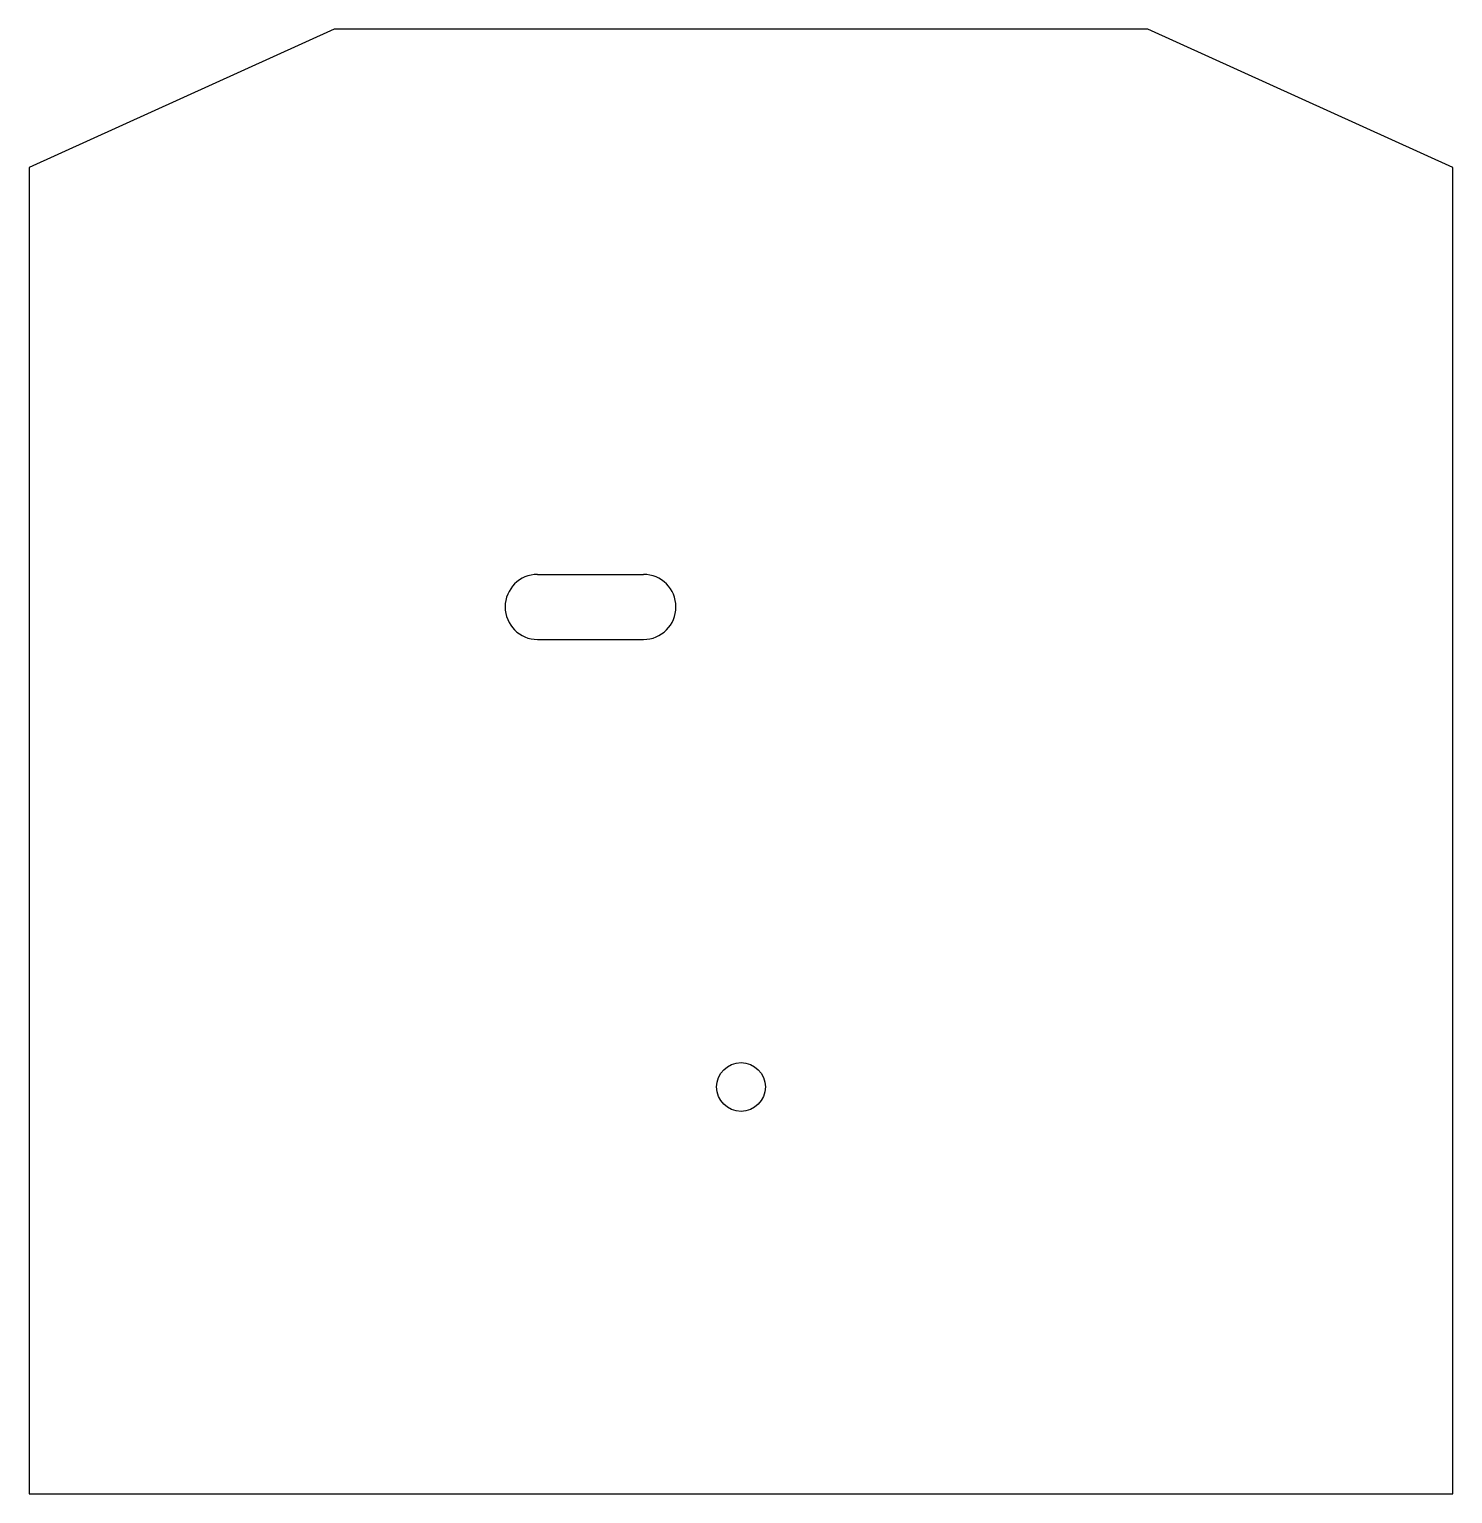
# Model space of a CAD drawing. Header units: millimetres. Extents: x -88 to 88, y -85 to 95.
import ezdxf

# ---------------------------------------------------------------- set-up
doc = ezdxf.new("R2010")
doc.units = ezdxf.units.MM
doc.layers.add('Shape2DView005', color=7, linetype='CONTINUOUS')

msp = doc.modelspace()

# ---------------------------------------------------------------- linework, layer by layer
at = {"layer": 'Shape2DView005'}
for p, q in [((-50, 95), (-87.5, 78)), ((50, 95), (-50, 95)), ((87.5, 78), (50, 95)), ((-87.5, 78), (-87.5, -85)), ((87.5, -85), (87.5, 78)), ((-25, 28), (-12, 28)), ((-25, 20), (-12, 20)), ((-87.5, -85), (87.5, -85))]:
    msp.add_line(p, q, dxfattribs=at)
msp.add_circle((0, -35), 3, dxfattribs=at)
for centre, start, end in [((-25, 24), 90, -90), ((-12, 24), -90, 90)]:
    msp.add_arc(centre, 4, start, end, dxfattribs=at)

doc.saveas('drawing.dxf')
